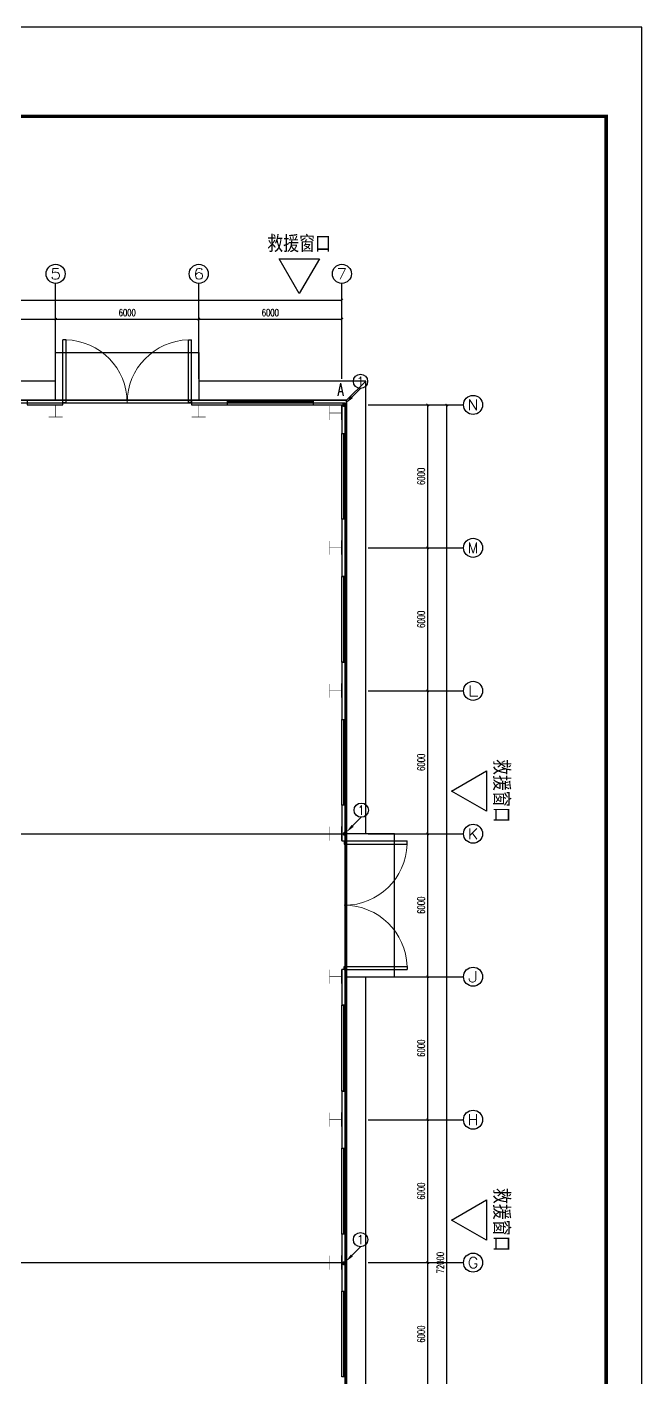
# Model space of a CAD drawing. Extents: x 524855 to 963750, y -788556 to -453694.
# Drawn here: x 844651 to 870432, y -670378 to -613718 of the extents above; entities that cross this region are included whole.
import ezdxf
from ezdxf.enums import TextEntityAlignment as Align

# ---------------------------------------------------------------- set-up
doc = ezdxf.new("R2010")
doc.units = 0
doc.header["$LTSCALE"] = 1000
doc.header["$MEASUREMENT"] = 0
doc.layers.get('0').update_dxf_attribs({"color": 8})
for name, color, linetype in [('AXIS', 8, 'Continuous'), ('AXIS_TEXT', 8, 'Continuous'), ('E-BZ', 4, 'Continuous'), ('E-JD', 1, 'Continuous'), ('EQUIP_标注', 4, 'Continuous'), ('GROUND', 8, 'Continuous'), ('LWIRE', 4, 'Continuous'), ('PUB_TEXT', 8, 'Continuous'), ('RAIL', 8, 'Continuous'), ('WALL', 8, 'Continuous'), ('WINDOW', 8, 'Continuous')]:
    doc.layers.add(name, color=color, linetype=linetype)
doc.styles.add('_TCH_AXIS', font='COMPLEX', dxfattribs={"bigfont": 'GBCBIG'})
doc.styles.add('_TCH_DIM_T3', font='SIMPLEX', dxfattribs={"width": 0.705882, "bigfont": 'GBCBIG'})
doc.styles.add('_TEL_DIM', font='SIMPLEX', dxfattribs={"width": 0.8, "height": 3.5, "bigfont": 'HZTXT'})
doc.styles.add('COMPLEX', font='COMPLEX')
doc.styles.get("Standard").update_dxf_attribs({"font": 'gbenor.shx', "bigfont": 'gbcbig.shx'})
doc.styles.add('TG_LINETYPE', font='SIMPLEX', dxfattribs={"width": 0.8, "height": 3, "bigfont": 'HZTXT'})
doc.styles.add('宋体(0.8)', font='', dxfattribs={"width": 0.8})
doc.styles.get('宋体(0.8)').set_extended_font_data('SimSun')
doc.linetypes.add('TG_／明', pattern='A,2,0,["/",TG_LINETYPE,S=0.05,R=-8.594367,X=-0.23,Y=-0.04],0', length=2)
doc.dimstyles.new('_TCH_ARCH&&100', dxfattribs={"dimtxt": 297.5, "dimasz": 100, "dimexe": 250, "dimexo": 300, "dimgap": 126.25, "dimtad": 1, "dimdec": 0, "dimzin": 0, "dimdsep": 46, "dimtxsty": '_TCH_DIM_T3', "dimblk": 'ARCHTICK', "dimcen": 0.09, "dimazin": 2, "dimtfac": 1, "dimtdec": 0, "dimtix": 1, "dimtmove": 2, "dimatfit": 3, "dimfxl": 0, "dimtolj": 1, "dimtzin": 0, "dimarcsym": 0})

# ---------------------------------------------------------------- blocks, each defined once
blk = doc.blocks.new('$WINLIB2D$00000001')
at = {"color": 0}
for points in [[(-0.5, 0.5), (-0.5, -0.5)], [(-0.5, 0.5), (0.5, 0.5)], [(0.5, -0.5), (0.5, 0.5)], [(0.5, 0.167), (-0.5, 0.167)], [(0.5, -0.167), (-0.5, -0.167)], [(-0.5, -0.5), (0.5, -0.5)]]:
    blk.add_lwpolyline(points, dxfattribs=at)
blk = doc.blocks.new('$DorLib2D$00000002')
for p, q in [((-0.5, 0), (-0.5, 0.4875)), ((-0.475, 0.4875), (-0.5, 0.4875)), ((-0.475, 0), (-0.475, 0.4875)), ((0.475, 0), (0.475, 0.4875)), ((0.475, 0.4875), (0.5, 0.4875)), ((0.5, 0), (0.5, 0.4875)), ((-0.5, 0), (-0.475, 0)), ((0.5, 0), (0.475, 0))]:
    blk.add_line(p, q)
at = {"lineweight": 13}
for centre, start, end in [((-0.4875, 0), 0, 88.53072), ((0.4875, 0), 91.46928, 180)]:
    blk.add_arc(centre, 0.4875, start, end, dxfattribs=at)
blk = doc.blocks.new('_AXISO')
blk.add_circle((0, 0), 0.5)
at = {"layer": 'AXIS_TEXT', "style": 'COMPLEX', "width": 1.041667}
blk.add_attdef('A', text='', height=0.56, dxfattribs=at).set_placement((-0.25, -0.28), (0.25, -0.28), align=Align.FIT)
blk = doc.blocks.new('_ArchTick')
at = {"color": 0, "linetype": 'ByBlock', "const_width": 0.4}
blk.add_lwpolyline([(-0.5, -0.5), (0.5, 0.5)], dxfattribs=at)
blk = doc.blocks.new('*D58')
at = {"layer": 'AXIS', "color": 0, "lineweight": -2}
for p, q in [((696251, -628178), (696251, -624928)), ((731851, -628178), (731851, -624928)), ((696251, -625178), (731851, -625178))]:
    blk.add_line(p, q, dxfattribs=at)
at = {"layer": 'Defpoints', "color": 0}
for p in [(731851, -625178), (696251, -628478), (731851, -628478)]:
    blk.add_point(p, dxfattribs=at)
at = {"layer": 'AXIS', "color": 0, "lineweight": -2, "xscale": 100, "yscale": 100, "zscale": 100, "rotation": 180}
blk.add_blockref('_ArchTick', (696251, -625178), dxfattribs=at)
at = {"layer": 'AXIS', "color": 0, "lineweight": -2, "xscale": 100, "yscale": 100, "zscale": 100}
blk.add_blockref('_ArchTick', (731851, -625178), dxfattribs=at)
at = {"layer": 'AXIS', "color": 0, "insert": (714051, -624903), "char_height": 297.5, "attachment_point": 5, "style": '_TCH_DIM_T3'}
blk.add_mtext('\\A1;35600', dxfattribs=at)
blk = doc.blocks.new('*D62')
at = {"layer": 'AXIS', "color": 0, "lineweight": -2}
for p, q in [((713851, -628178), (713851, -625728)), ((713851, -625978), (719851, -625978)), ((719851, -628178), (719851, -625728))]:
    blk.add_line(p, q, dxfattribs=at)
at = {"layer": 'Defpoints', "color": 0}
for p in [(719851, -625978), (713851, -628478), (719851, -628478)]:
    blk.add_point(p, dxfattribs=at)
at = {"layer": 'AXIS', "color": 0, "lineweight": -2, "xscale": 100, "yscale": 100, "zscale": 100, "rotation": 180}
blk.add_blockref('_ArchTick', (713851, -625978), dxfattribs=at)
at = {"layer": 'AXIS', "color": 0, "lineweight": -2, "xscale": 100, "yscale": 100, "zscale": 100}
blk.add_blockref('_ArchTick', (719851, -625978), dxfattribs=at)
at = {"layer": 'AXIS', "color": 0, "insert": (716851, -625703), "char_height": 297.5, "attachment_point": 5, "style": '_TCH_DIM_T3'}
blk.add_mtext('\\A1;6000', dxfattribs=at)
blk = doc.blocks.new('*D63')
at = {"layer": 'AXIS', "color": 0, "lineweight": -2}
for p, q in [((719851, -628178), (719851, -625728)), ((719851, -625978), (725851, -625978)), ((725851, -628178), (725851, -625728))]:
    blk.add_line(p, q, dxfattribs=at)
at = {"layer": 'Defpoints', "color": 0}
for p in [(725851, -625978), (719851, -628478), (725851, -628478)]:
    blk.add_point(p, dxfattribs=at)
at = {"layer": 'AXIS', "color": 0, "lineweight": -2, "xscale": 100, "yscale": 100, "zscale": 100, "rotation": 180}
blk.add_blockref('_ArchTick', (719851, -625978), dxfattribs=at)
at = {"layer": 'AXIS', "color": 0, "lineweight": -2, "xscale": 100, "yscale": 100, "zscale": 100}
blk.add_blockref('_ArchTick', (725851, -625978), dxfattribs=at)
at = {"layer": 'AXIS', "color": 0, "insert": (722851, -625703), "char_height": 297.5, "attachment_point": 5, "style": '_TCH_DIM_T3'}
blk.add_mtext('\\A1;6000', dxfattribs=at)
blk = doc.blocks.new('*D64')
at = {"layer": 'AXIS', "color": 0, "lineweight": -2}
for p, q in [((725851, -628178), (725851, -625728)), ((725851, -625978), (731851, -625978)), ((731851, -628178), (731851, -625728))]:
    blk.add_line(p, q, dxfattribs=at)
at = {"layer": 'Defpoints', "color": 0}
for p in [(731851, -625978), (725851, -628478), (731851, -628478)]:
    blk.add_point(p, dxfattribs=at)
at = {"layer": 'AXIS', "color": 0, "lineweight": -2, "xscale": 100, "yscale": 100, "zscale": 100, "rotation": 180}
blk.add_blockref('_ArchTick', (725851, -625978), dxfattribs=at)
at = {"layer": 'AXIS', "color": 0, "lineweight": -2, "xscale": 100, "yscale": 100, "zscale": 100}
blk.add_blockref('_ArchTick', (731851, -625978), dxfattribs=at)
at = {"layer": 'AXIS', "color": 0, "insert": (728851, -625703), "char_height": 297.5, "attachment_point": 5, "style": '_TCH_DIM_T3'}
blk.add_mtext('\\A1;6000', dxfattribs=at)
blk = doc.blocks.new('*D66')
at = {"layer": 'AXIS', "color": 0, "lineweight": -2}
for p, q in [((733251, -629578), (736501, -629578)), ((736251, -701578), (736251, -629578)), ((733251, -701578), (736501, -701578))]:
    blk.add_line(p, q, dxfattribs=at)
at = {"layer": 'Defpoints', "color": 0}
for p in [(732951, -629578), (736251, -629578), (732951, -701578)]:
    blk.add_point(p, dxfattribs=at)
at = {"layer": 'AXIS', "color": 0, "lineweight": -2, "xscale": 100, "yscale": 100, "zscale": 100}
for p, rotation in [((736251, -629578), 90), ((736251, -701578), 270)]:
    blk.add_blockref('_ArchTick', p, dxfattribs=dict(at, rotation=rotation))
at = {"layer": 'AXIS', "color": 0, "insert": (735976, -665578), "char_height": 297.5, "attachment_point": 5, "rotation": 90, "style": '_TCH_DIM_T3'}
blk.add_mtext('\\A1;72000', dxfattribs=at)
blk = doc.blocks.new('*D72')
at = {"layer": 'AXIS', "color": 0, "lineweight": -2}
for p, q in [((733251, -665578), (735701, -665578)), ((735451, -671578), (735451, -665578)), ((733251, -671578), (735701, -671578))]:
    blk.add_line(p, q, dxfattribs=at)
at = {"layer": 'Defpoints', "color": 0}
for p in [(732951, -665578), (735451, -665578), (732951, -671578)]:
    blk.add_point(p, dxfattribs=at)
at = {"layer": 'AXIS', "color": 0, "lineweight": -2, "xscale": 100, "yscale": 100, "zscale": 100}
for p, rotation in [((735451, -665578), 90), ((735451, -671578), 270)]:
    blk.add_blockref('_ArchTick', p, dxfattribs=dict(at, rotation=rotation))
at = {"layer": 'AXIS', "color": 0, "insert": (735176, -668578), "char_height": 297.5, "attachment_point": 5, "rotation": 90, "style": '_TCH_DIM_T3'}
blk.add_mtext('\\A1;6000', dxfattribs=at)
blk = doc.blocks.new('*D73')
at = {"layer": 'AXIS', "color": 0, "lineweight": -2}
for p, q in [((733251, -659578), (735701, -659578)), ((735451, -665578), (735451, -659578)), ((733251, -665578), (735701, -665578))]:
    blk.add_line(p, q, dxfattribs=at)
at = {"layer": 'Defpoints', "color": 0}
for p in [(732951, -659578), (735451, -659578), (732951, -665578)]:
    blk.add_point(p, dxfattribs=at)
at = {"layer": 'AXIS', "color": 0, "lineweight": -2, "xscale": 100, "yscale": 100, "zscale": 100}
for p, rotation in [((735451, -659578), 90), ((735451, -665578), 270)]:
    blk.add_blockref('_ArchTick', p, dxfattribs=dict(at, rotation=rotation))
at = {"layer": 'AXIS', "color": 0, "insert": (735176, -662578), "char_height": 297.5, "attachment_point": 5, "rotation": 90, "style": '_TCH_DIM_T3'}
blk.add_mtext('\\A1;6000', dxfattribs=at)
blk = doc.blocks.new('*D74')
at = {"layer": 'AXIS', "color": 0, "lineweight": -2}
for p, q in [((733251, -653578), (735701, -653578)), ((735451, -659578), (735451, -653578)), ((733251, -659578), (735701, -659578))]:
    blk.add_line(p, q, dxfattribs=at)
at = {"layer": 'Defpoints', "color": 0}
for p in [(732951, -653578), (735451, -653578), (732951, -659578)]:
    blk.add_point(p, dxfattribs=at)
at = {"layer": 'AXIS', "color": 0, "lineweight": -2, "xscale": 100, "yscale": 100, "zscale": 100}
for p, rotation in [((735451, -653578), 90), ((735451, -659578), 270)]:
    blk.add_blockref('_ArchTick', p, dxfattribs=dict(at, rotation=rotation))
at = {"layer": 'AXIS', "color": 0, "insert": (735176, -656578), "char_height": 297.5, "attachment_point": 5, "rotation": 90, "style": '_TCH_DIM_T3'}
blk.add_mtext('\\A1;6000', dxfattribs=at)
blk = doc.blocks.new('*D75')
at = {"layer": 'AXIS', "color": 0, "lineweight": -2}
for p, q in [((733251, -647578), (735701, -647578)), ((735451, -653578), (735451, -647578)), ((733251, -653578), (735701, -653578))]:
    blk.add_line(p, q, dxfattribs=at)
at = {"layer": 'Defpoints', "color": 0}
for p in [(732951, -647578), (735451, -647578), (732951, -653578)]:
    blk.add_point(p, dxfattribs=at)
at = {"layer": 'AXIS', "color": 0, "lineweight": -2, "xscale": 100, "yscale": 100, "zscale": 100}
for p, rotation in [((735451, -647578), 90), ((735451, -653578), 270)]:
    blk.add_blockref('_ArchTick', p, dxfattribs=dict(at, rotation=rotation))
at = {"layer": 'AXIS', "color": 0, "insert": (735176, -650578), "char_height": 297.5, "attachment_point": 5, "rotation": 90, "style": '_TCH_DIM_T3'}
blk.add_mtext('\\A1;6000', dxfattribs=at)
blk = doc.blocks.new('*D76')
at = {"layer": 'AXIS', "color": 0, "lineweight": -2}
for p, q in [((733251, -641578), (735701, -641578)), ((735451, -647578), (735451, -641578)), ((733251, -647578), (735701, -647578))]:
    blk.add_line(p, q, dxfattribs=at)
at = {"layer": 'Defpoints', "color": 0}
for p in [(732951, -641578), (735451, -641578), (732951, -647578)]:
    blk.add_point(p, dxfattribs=at)
at = {"layer": 'AXIS', "color": 0, "lineweight": -2, "xscale": 100, "yscale": 100, "zscale": 100}
for p, rotation in [((735451, -641578), 90), ((735451, -647578), 270)]:
    blk.add_blockref('_ArchTick', p, dxfattribs=dict(at, rotation=rotation))
at = {"layer": 'AXIS', "color": 0, "insert": (735176, -644578), "char_height": 297.5, "attachment_point": 5, "rotation": 90, "style": '_TCH_DIM_T3'}
blk.add_mtext('\\A1;6000', dxfattribs=at)
blk = doc.blocks.new('*D77')
at = {"layer": 'AXIS', "color": 0, "lineweight": -2}
for p, q in [((733251, -635578), (735701, -635578)), ((735451, -641578), (735451, -635578)), ((733251, -641578), (735701, -641578))]:
    blk.add_line(p, q, dxfattribs=at)
at = {"layer": 'Defpoints', "color": 0}
for p in [(732951, -635578), (735451, -635578), (732951, -641578)]:
    blk.add_point(p, dxfattribs=at)
at = {"layer": 'AXIS', "color": 0, "lineweight": -2, "xscale": 100, "yscale": 100, "zscale": 100}
for p, rotation in [((735451, -635578), 90), ((735451, -641578), 270)]:
    blk.add_blockref('_ArchTick', p, dxfattribs=dict(at, rotation=rotation))
at = {"layer": 'AXIS', "color": 0, "insert": (735176, -638578), "char_height": 297.5, "attachment_point": 5, "rotation": 90, "style": '_TCH_DIM_T3'}
blk.add_mtext('\\A1;6000', dxfattribs=at)
blk = doc.blocks.new('*D78')
at = {"layer": 'AXIS', "color": 0, "lineweight": -2}
for p, q in [((733251, -629578), (735701, -629578)), ((735451, -635578), (735451, -629578)), ((733251, -635578), (735701, -635578))]:
    blk.add_line(p, q, dxfattribs=at)
at = {"layer": 'Defpoints', "color": 0}
for p in [(732951, -629578), (735451, -629578), (732951, -635578)]:
    blk.add_point(p, dxfattribs=at)
at = {"layer": 'AXIS', "color": 0, "lineweight": -2, "xscale": 100, "yscale": 100, "zscale": 100}
for p, rotation in [((735451, -629578), 90), ((735451, -635578), 270)]:
    blk.add_blockref('_ArchTick', p, dxfattribs=dict(at, rotation=rotation))
at = {"layer": 'AXIS', "color": 0, "insert": (735176, -632578), "char_height": 297.5, "attachment_point": 5, "rotation": 90, "style": '_TCH_DIM_T3'}
blk.add_mtext('\\A1;6000', dxfattribs=at)
blk = doc.blocks.new('$TelecSys$00000078')
for p, q in [((1.15, 1.15), (0.55, 0.55)), ((0.104, 0.104), (0.104, 0.104)), ((-0.104, -0.104), (-0.104, -0.104))]:
    blk.add_line(p, q)
at = {"const_width": 0.142}
blk.add_lwpolyline([(-0.071, 0, 1), (0.071, 0, 1)], format="xyb", close=True, dxfattribs=at)
blk.add_solid([(0.62, 0.48), (0.48, 0.62), (0.1, 0.1)])
at = {"width": 0.8, "flags": 9}
blk.add_attdef('A', (0, 0), '', height=0.00002, dxfattribs=at)
blk = doc.blocks.new('1FFF')
at = {"flags": 128}
for points in [[(730066.1, -624907.8), (729219.5, -623441.5), (730912.6, -623441.5)], [(736447.1, -645788.8), (737913.4, -644942.2), (737913.4, -646635.3)], [(736447.1, -663788.8), (737913.4, -662942.2), (737913.4, -664635.3)]]:
    blk.add_lwpolyline(points, close=True, dxfattribs=at)
at = {"ltscale": 10, "const_width": 20}
for points in [[(720124.9, -629600.1), (719540.1, -629600.1)], [(720124.9, -629600.1), (719540.1, -629600.1)], [(720124.9, -629600.1), (719540.1, -629600.1)], [(720127.4, -629600.1), (719542.6, -629600.1)], [(720143.2, -629600.1), (719558.4, -629600.1)], [(720143.4, -629600.1), (719558.6, -629600.1)], [(719850.8, -630087.7), (719850.8, -629600.1)], [(726124.9, -629600.1), (725540.1, -629600.1)], [(726124.9, -629600.1), (725540.1, -629600.1)], [(726124.9, -629600.1), (725540.1, -629600.1)], [(726127.4, -629600.1), (725542.6, -629600.1)], [(726143.2, -629600.1), (725558.4, -629600.1)], [(726143.4, -629600.1), (725558.6, -629600.1)], [(725850.8, -630087.7), (725850.8, -629600.1)], [(731335.6, -630212), (731335.6, -629627.2)], [(731335.6, -629919.6), (731823.2, -629919.6)], [(731823.2, -630193.7), (731823.2, -629608.9)], [(731823.2, -630193.7), (731823.2, -629608.9)], [(731823.2, -630193.7), (731823.2, -629608.9)], [(731823.2, -630196.2), (731823.2, -629611.4)], [(731823.2, -630212), (731823.2, -629627.2)], [(731823.2, -630212.2), (731823.2, -629627.4)], [(720143.2, -630087.7), (719558.4, -630087.7)], [(726143.2, -630087.7), (725558.4, -630087.7)], [(731335.6, -635870.5), (731335.6, -635285.7)], [(731335.6, -635578.1), (731823.2, -635578.1)], [(731823.2, -635852.2), (731823.2, -635267.4)], [(731823.2, -635852.2), (731823.2, -635267.4)], [(731823.2, -635852.2), (731823.2, -635267.4)], [(731823.2, -635854.7), (731823.2, -635269.9)], [(731823.2, -635870.5), (731823.2, -635285.7)], [(731823.2, -635870.8), (731823.2, -635286)], [(731335.6, -641870.5), (731335.6, -641285.7)], [(731823.2, -641852.2), (731823.2, -641267.4)], [(731823.2, -641852.2), (731823.2, -641267.4)], [(731823.2, -641852.2), (731823.2, -641267.4)], [(731823.2, -641854.7), (731823.2, -641269.9)], [(731823.2, -641870.5), (731823.2, -641285.7)], [(731823.2, -641870.8), (731823.2, -641286)], [(731335.6, -641578.1), (731823.2, -641578.1)], [(731335.6, -647870.5), (731335.6, -647285.7)], [(731335.6, -647578.1), (731823.2, -647578.1)], [(731823.2, -647852.2), (731823.2, -647267.4)], [(731823.2, -647852.2), (731823.2, -647267.4)], [(731823.2, -647852.2), (731823.2, -647267.4)], [(731823.2, -647854.7), (731823.2, -647269.9)], [(731823.2, -647870.5), (731823.2, -647285.7)], [(731823.2, -647870.8), (731823.2, -647286)], [(731335.6, -653870.5), (731335.6, -653285.7)], [(731823.2, -653852.2), (731823.2, -653267.4)], [(731823.2, -653852.2), (731823.2, -653267.4)], [(731823.2, -653852.2), (731823.2, -653267.4)], [(731823.2, -653854.7), (731823.2, -653269.9)], [(731823.2, -653870.5), (731823.2, -653285.7)], [(731823.2, -653870.8), (731823.2, -653286)], [(731335.6, -653578.1), (731823.2, -653578.1)], [(731335.6, -659870.5), (731335.6, -659285.7)], [(731823.2, -659852.2), (731823.2, -659267.4)], [(731823.2, -659852.2), (731823.2, -659267.4)], [(731823.2, -659852.2), (731823.2, -659267.4)], [(731823.2, -659854.7), (731823.2, -659269.9)], [(731823.2, -659870.5), (731823.2, -659285.7)], [(731823.2, -659870.8), (731823.2, -659286)], [(731335.6, -659578.1), (731823.2, -659578.1)], [(731335.6, -665870.5), (731335.6, -665285.7)], [(731335.6, -665578.1), (731823.2, -665578.1)], [(731823.2, -665852.2), (731823.2, -665267.4)], [(731823.2, -665852.2), (731823.2, -665267.4)], [(731823.2, -665852.2), (731823.2, -665267.4)], [(731823.2, -665854.7), (731823.2, -665269.9)], [(731823.2, -665870.5), (731823.2, -665285.7)], [(731823.2, -665870.8), (731823.2, -665286)]]:
    blk.add_lwpolyline(points, dxfattribs=at)
at = {"layer": 'AXIS'}
for p, q in [((719851, -628478.1), (719851, -624478.1)), ((725851, -628478.1), (725851, -624478.1)), ((731851, -628478.1), (731851, -624478.1)), ((732951, -629578.1), (736951, -629578.1)), ((732951, -635578.1), (736951, -635578.1)), ((732951, -641578.1), (736951, -641578.1)), ((732951, -647578.1), (736951, -647578.1)), ((732951, -653578.1), (736951, -653578.1)), ((732951, -659578.1), (736951, -659578.1)), ((732951, -665578.1), (736951, -665578.1))]:
    blk.add_line(p, q, dxfattribs=at)
at = {"layer": 'GROUND'}
for p, q in [((719851, -628578.1), (707851, -628578.1)), ((732851, -628578.1), (725851, -628578.1)), ((732051, -629378.1), (732851, -628578.1)), ((732851, -629378.1), (732851, -628578.1)), ((732051, -629378.1), (696051, -629378.1)), ((732051, -701778.1), (732051, -629378.1)), ((732851, -647578.1), (732851, -629378.1)), ((732851, -677578.1), (732851, -653578.1))]:
    blk.add_line(p, q, dxfattribs=at)
blk.add_lwpolyline([(695951, -629378.1), (732051, -629378.1), (732051, -701778.1), (695951, -701778.1)], close=True, dxfattribs=at)
at = {"layer": 'RAIL', "ltscale": 0.5}
blk.add_line((719851, -627378.1), (725851, -627378.1), dxfattribs=at)
for points in [[(719851, -627378.1), (725851, -627378.1), (725851, -629378.1), (719851, -629378.1)], [(732051, -647578.1), (732051, -653578.1), (734051, -653578.1), (734051, -647578.1)]]:
    blk.add_lwpolyline(points, close=True, dxfattribs=at)
at = {"layer": 'WALL'}
for p, q in [((720151, -629378.1), (718651, -629378.1)), ((718651, -629378.1), (718651, -629578.1)), ((720151, -629578.1), (720151, -629378.1)), ((727051, -629378.1), (725551, -629378.1)), ((725551, -629378.1), (725551, -629578.1)), ((727051, -629578.1), (727051, -629378.1)), ((732051, -629378.1), (730651, -629378.1)), ((730651, -629378.1), (730651, -629578.1)), ((732051, -630778.1), (732051, -629378.1)), ((718651, -629578.1), (720151, -629578.1)), ((725551, -629578.1), (727051, -629578.1)), ((730651, -629578.1), (731851, -629578.1)), ((731851, -629578.1), (731851, -630778.1)), ((731851, -630778.1), (732051, -630778.1)), ((732051, -634378.1), (731851, -634378.1)), ((731851, -634378.1), (731851, -636778.1)), ((732051, -636778.1), (732051, -634378.1)), ((731851, -636778.1), (732051, -636778.1)), ((732051, -640378.1), (731851, -640378.1)), ((731851, -640378.1), (731851, -642778.1)), ((732051, -642778.1), (732051, -640378.1)), ((731851, -642778.1), (732051, -642778.1)), ((732051, -646378.1), (731851, -646378.1)), ((731851, -646378.1), (731851, -647878.1)), ((732051, -647878.1), (732051, -646378.1)), ((731851, -647878.1), (732051, -647878.1)), ((732051, -653278.1), (731851, -653278.1)), ((731851, -653278.1), (731851, -654778.1)), ((732051, -654778.1), (732051, -653278.1)), ((731851, -654778.1), (732051, -654778.1)), ((732051, -658378.1), (731851, -658378.1)), ((731851, -658378.1), (731851, -660778.1)), ((732051, -660778.1), (732051, -658378.1)), ((731851, -660778.1), (732051, -660778.1)), ((732051, -664378.1), (731851, -664378.1)), ((731851, -664378.1), (731851, -666778.1)), ((732051, -666778.1), (732051, -664378.1)), ((731851, -666778.1), (732051, -666778.1))]:
    blk.add_line(p, q, dxfattribs=at)
at = {"layer": 'AXIS'}
ref = blk.add_blockref('_AXISO', (719851, -624078.1), dxfattribs=dict(at, xscale=800, yscale=800, zscale=800))
ref.add_attrib('A', '5', dxfattribs={"layer": 'AXIS_TEXT', "ltscale": 0.5, "height": 452.5, "style": '_TCH_AXIS', "width": 1.5}).set_placement((719624.8, -624304.4), (720077.3, -624304.4), align=Align.FIT)
ref = blk.add_blockref('_AXISO', (725851, -624078.1), dxfattribs=dict(at, xscale=800, yscale=800, zscale=800))
ref.add_attrib('A', '6', dxfattribs={"layer": 'AXIS_TEXT', "ltscale": 0.5, "height": 452.5, "style": '_TCH_AXIS', "width": 1.5}).set_placement((725624.8, -624304.4), (726077.3, -624304.4), align=Align.FIT)
ref = blk.add_blockref('_AXISO', (731851, -624078.1), dxfattribs=dict(at, xscale=800, yscale=800, zscale=800))
ref.add_attrib('A', '7', dxfattribs={"layer": 'AXIS_TEXT', "ltscale": 0.5, "height": 452.5, "style": '_TCH_AXIS', "width": 1.5}).set_placement((731624.8, -624304.4), (732077.3, -624304.4), align=Align.FIT)
ref = blk.add_blockref('_AXISO', (737351, -629578.1), dxfattribs=dict(at, xscale=800, yscale=800, zscale=800))
ref.add_attrib('A', 'N', dxfattribs={"layer": 'AXIS_TEXT', "ltscale": 0.5, "height": 452.5, "style": '_TCH_AXIS', "width": 1.105263}).set_placement((737124.8, -629804.4), (737577.3, -629804.4), align=Align.FIT)
ref = blk.add_blockref('_AXISO', (737351, -635578.1), dxfattribs=dict(at, xscale=800, yscale=800, zscale=800))
ref.add_attrib('A', 'M', dxfattribs={"layer": 'AXIS_TEXT', "ltscale": 0.5, "height": 452.5, "style": '_TCH_AXIS'}).set_placement((737124.8, -635804.4), (737577.3, -635804.4), align=Align.FIT)
ref = blk.add_blockref('_AXISO', (737351, -641578.1), dxfattribs=dict(at, xscale=800, yscale=800, zscale=800))
ref.add_attrib('A', 'L', dxfattribs={"layer": 'AXIS_TEXT', "ltscale": 0.5, "height": 452.5, "style": '_TCH_AXIS', "width": 1.4}).set_placement((737124.8, -641804.4), (737577.3, -641804.4), align=Align.FIT)
ref = blk.add_blockref('_AXISO', (737351, -647578.1), dxfattribs=dict(at, xscale=800, yscale=800, zscale=800))
ref.add_attrib('A', 'K', dxfattribs={"layer": 'AXIS_TEXT', "ltscale": 0.5, "height": 452.5, "style": '_TCH_AXIS', "width": 1.105263}).set_placement((737124.8, -647804.4), (737577.3, -647804.4), align=Align.FIT)
ref = blk.add_blockref('_AXISO', (737351, -653578.1), dxfattribs=dict(at, xscale=800, yscale=800, zscale=800))
ref.add_attrib('A', 'J', dxfattribs={"layer": 'AXIS_TEXT', "ltscale": 0.5, "height": 452.5, "style": '_TCH_AXIS', "width": 1.909091}).set_placement((737124.8, -653804.4), (737577.3, -653804.4), align=Align.FIT)
ref = blk.add_blockref('_AXISO', (737351, -659578.1), dxfattribs=dict(at, xscale=800, yscale=800, zscale=800))
ref.add_attrib('A', 'H', dxfattribs={"layer": 'AXIS_TEXT', "ltscale": 0.5, "height": 452.5, "style": '_TCH_AXIS', "width": 1.05}).set_placement((737124.8, -659804.4), (737577.3, -659804.4), align=Align.FIT)
ref = blk.add_blockref('_AXISO', (737351, -665578.1), dxfattribs=dict(at, xscale=800, yscale=800, zscale=800))
ref.add_attrib('A', 'G', dxfattribs={"layer": 'AXIS_TEXT', "ltscale": 0.5, "height": 452.5, "style": '_TCH_AXIS', "width": 1.166667}).set_placement((737124.8, -665804.4), (737577.3, -665804.4), align=Align.FIT)
at = {"layer": 'WINDOW'}
for name, p, xscale, yscale, zscale, rotation in [('$DorLib2D$00000002', (722851, -629478.1), -5400, -5400, -5400, 179.9999999999998), ('$WINLIB2D$00000001', (728851, -629478.1), -3600, 200, -3600, 179.9999999999998), ('$WINLIB2D$00000001', (731951, -632578.1), 3600, -200, 3600, 90), ('$WINLIB2D$00000001', (731951, -638578.1), 3600, 200, 3600, 90), ('$WINLIB2D$00000001', (731951, -644578.1), 3600, -200, 3600, 90), ('$DorLib2D$00000002', (731951, -650578.1), 5400, -5400, 5400, 90), ('$WINLIB2D$00000001', (731951, -656578.1), 3600, 200, 3600, 90), ('$WINLIB2D$00000001', (731951, -662578.1), 3600, -200, 3600, 90), ('$WINLIB2D$00000001', (731951, -668578.1), 3600, -200, 3600, 90)]:
    blk.add_blockref(name, p, dxfattribs=dict(at, xscale=xscale, yscale=yscale, zscale=zscale, rotation=rotation))
at = {"layer": 'PUB_TEXT', "style": '宋体(0.8)', "width": 0.8}
blk.add_text('救援窗口', height=611.77, dxfattribs=at).set_placement((728722, -623099.6, 0.4))
for p in [(738255.3, -644444.7, 0.4), (738255.3, -662444.7, 0.4)]:
    blk.add_text('救援窗口', height=611.77, rotation=270, dxfattribs=at).set_placement(p)
at = {"layer": 'AXIS'}
for p1, p2, distance, picture, middle in [((696251, -628478.1), (731851, -628478.1), 3300, '*D58', (714051, -624903.1)), ((713851, -628478.1), (719851, -628478.1), 2500, '*D62', (716851, -625703.1)), ((719851, -628478.1), (725851, -628478.1), 2500, '*D63', (722851, -625703.1)), ((725851, -628478.1), (731851, -628478.1), 2500, '*D64', (728851, -625703.1)), ((732951, -701578.1), (732951, -629578.1), -3300, '*D66', (735976, -665578.1)), ((732951, -635578.1), (732951, -629578.1), -2500, '*D78', (735176, -632578.1)), ((732951, -641578.1), (732951, -635578.1), -2500, '*D77', (735176, -638578.1)), ((732951, -647578.1), (732951, -641578.1), -2500, '*D76', (735176, -644578.1)), ((732951, -653578.1), (732951, -647578.1), -2500, '*D75', (735176, -650578.1)), ((732951, -659578.1), (732951, -653578.1), -2500, '*D74', (735176, -656578.1)), ((732951, -665578.1), (732951, -659578.1), -2500, '*D73', (735176, -662578.1)), ((732951, -671578.1), (732951, -665578.1), -2500, '*D72', (735176, -668578.1))]:
    dim = blk.add_aligned_dim(p1=p1, p2=p2, distance=distance, dimstyle='_TCH_ARCH&&100', dxfattribs=at)
    dim.commit()
    dim.dimension.update_dxf_attribs({"geometry": picture, "text_midpoint": middle})

msp = doc.modelspace()

# ---------------------------------------------------------------- linework, layer by layer
at = {"layer": 'E-BZ'}
msp.add_lwpolyline([(807432, -725168), (870432, -725168), (870432, -613718), (807432, -613718)], close=True, dxfattribs=at)
at = {"layer": 'E-BZ', "const_width": 150}
msp.add_lwpolyline([(808932, -723668), (868932, -723668), (868932, -617468), (808932, -617468)], close=True, dxfattribs=at)
at = {"layer": 'E-JD', "linetype": 'TG_／明'}
msp.add_lwpolyline([(822126, -629489), (857973, -629489), (857973, -701658), (822126, -701658), (822126, -629489)], close=True, dxfattribs=at)
for points in [[(822125, -647577), (857973, -647577)], [(822125, -665577), (857973, -665577)]]:
    msp.add_lwpolyline(points, dxfattribs=at)
at = {"layer": 'EQUIP_标注'}
for centre in [(858632, -628590), (858663, -646587), (858633, -664614)]:
    msp.add_circle(centre, 300, dxfattribs=at)

# ---------------------------------------------------------------- block references
msp.add_blockref('1FFF', (126000, 0))
at = {"layer": 'LWIRE', "ltscale": 0.5, "xscale": 600, "yscale": 600, "zscale": 600}
for p in [(857942, -629580), (857973, -647577), (857943, -665604)]:
    msp.add_blockref('$TelecSys$00000078', p, dxfattribs=at)

# ---------------------------------------------------------------- texts
at = {"layer": 'E-BZ', "style": '_TEL_DIM', "width": 0.64}
msp.add_text('A', height=525, dxfattribs=at).set_placement((857664, -629198))
at = {"layer": 'EQUIP_标注', "style": '_TEL_DIM'}
for p in [(858632, -628590), (858663, -646587), (858633, -664614)]:
    msp.add_text('1', height=381, dxfattribs=at).set_placement(p, align=Align.MIDDLE)

doc.saveas('drawing.dxf')
